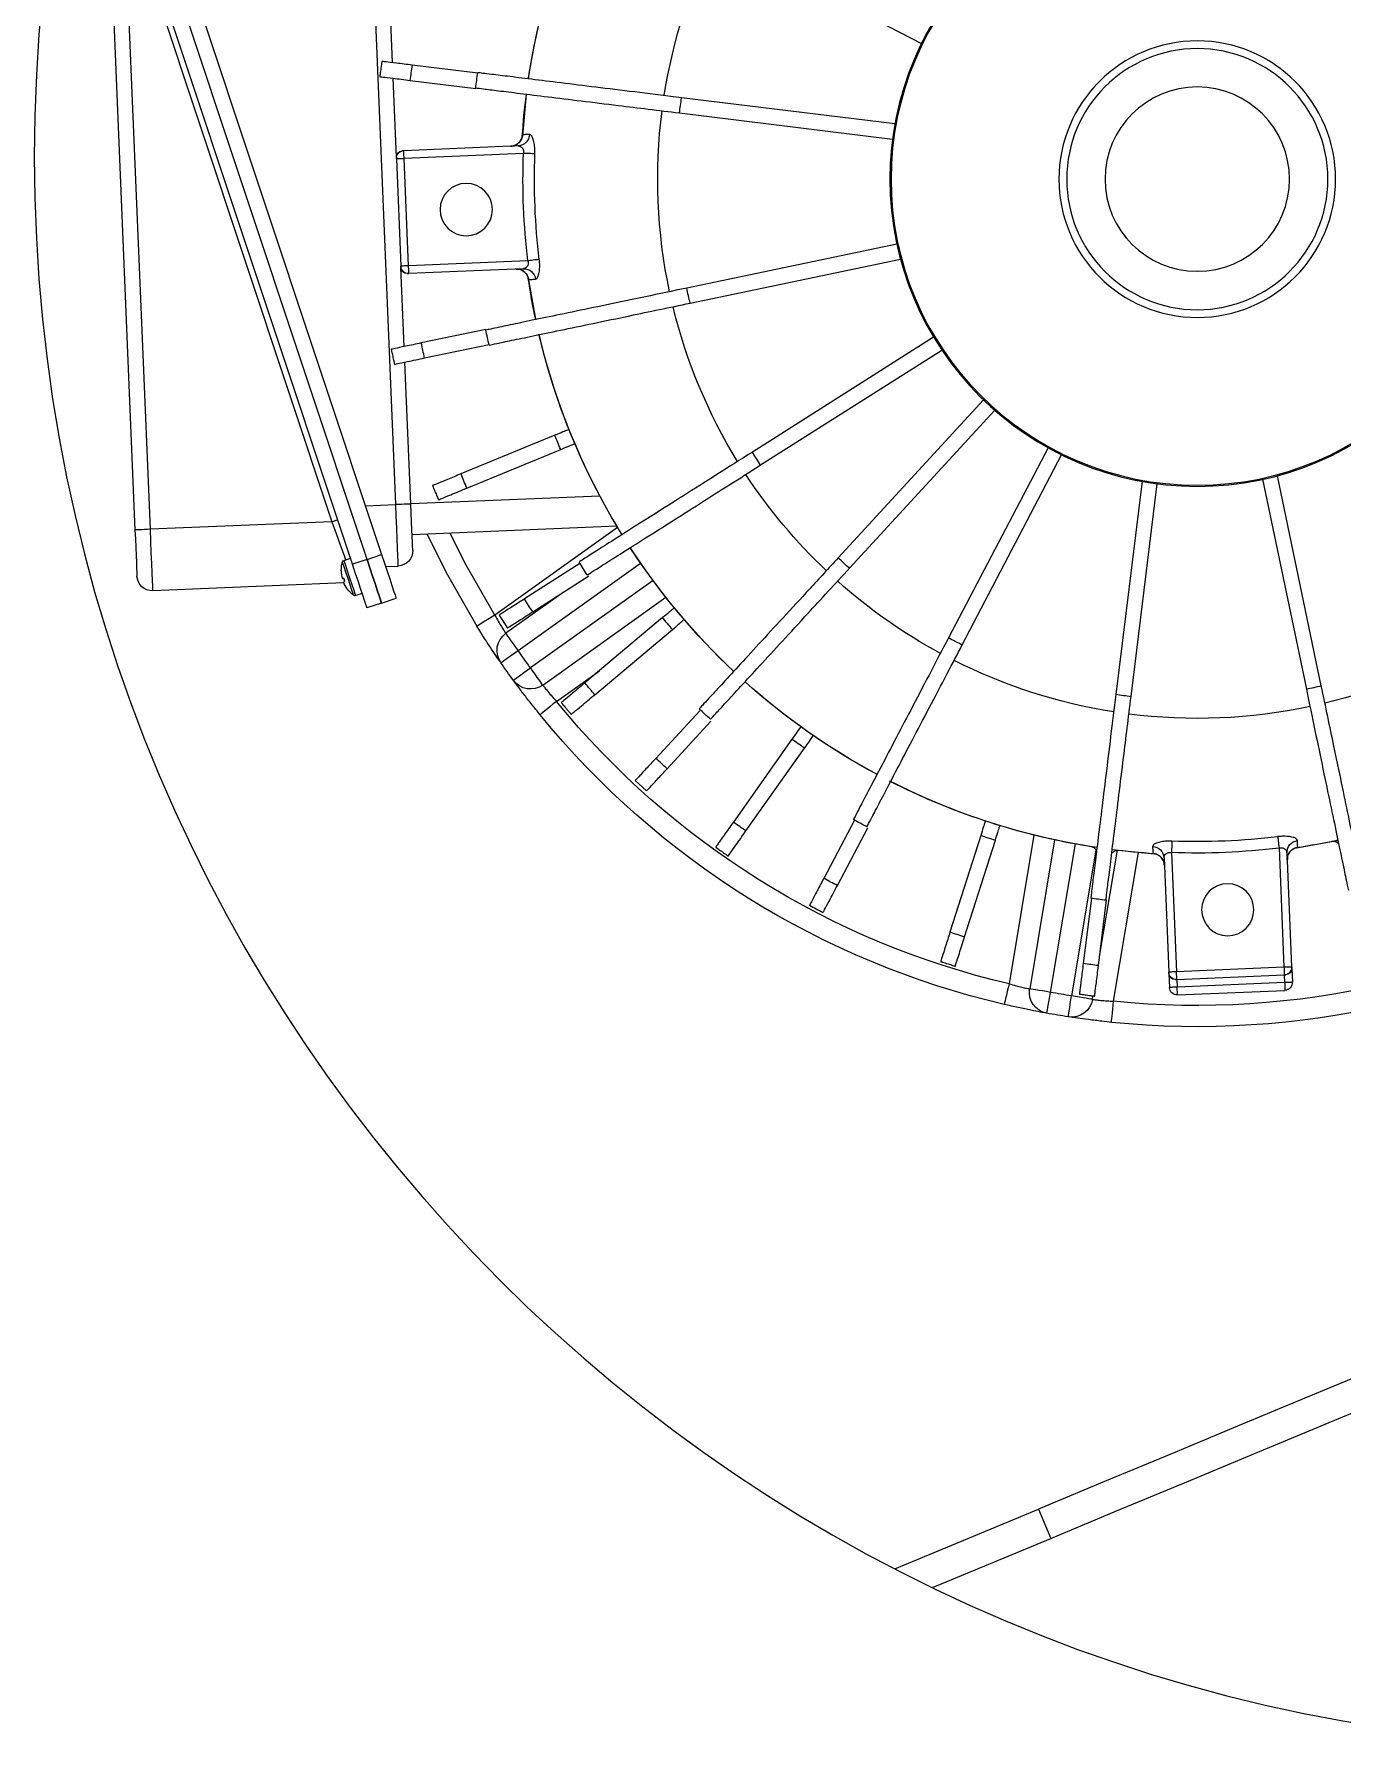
# Model space of a CAD drawing. Header units: millimetres. Extents: x 7703 to 14147, y -5820 to 95.
# Drawn here: x 12789.35 to 12801.7, y -3931.41 to -3915.25 of the extents above; entities that cross this region are included whole.
import ezdxf

# ---------------------------------------------------------------- set-up
doc = ezdxf.new("R2010")
doc.units = ezdxf.units.MM

# ---------------------------------------------------------------- blocks, each defined once
blk = doc.blocks.new('FD-100 SAG')
at = {"color": 1, "linetype": 'Continuous', "lineweight": 15}
for p, q in [((4503.65, 2939.08), (4504.34, 2942.93)), ((4518.93, 2941.43), (4538.77, 2937.29)), ((4538.43, 2935.89), (4518.61, 2940.02)), ((4489.77, 2927.86), (4490.19, 2938)), ((4490.92, 2937.97), (4490.49, 2927.83)), ((4491.64, 2937.94), (4490.92, 2937.97)), ((4492.25, 2938.64), (4490.95, 2938.7)), ((4491.22, 2927.8), (4491.64, 2937.94)), ((4491.64, 2937.94), (4491.65, 2938.09)), ((4492.37, 2937.91), (4491.94, 2927.77)), ((4492.25, 2938.64), (4492.4, 2938.63)), ((4503.63, 2937.44), (4492.37, 2937.91)), ((4503.19, 2938.18), (4492.4, 2938.63)), ((4491.22, 2927.8), (4490.49, 2927.83)), ((4491.21, 2927.65), (4491.22, 2927.8)), ((4503.21, 2927.3), (4491.94, 2927.77)), ((4491.77, 2927.05), (4490.46, 2927.11)), ((4491.91, 2927.04), (4491.77, 2927.05)), ((4502.7, 2926.59), (4491.91, 2927.04)), ((4517.92, 2923.48), (4538.01, 2925.95)), ((4489.16, 2921.84), (4503.21, 2924.18)), ((4503.47, 2921.7), (4503.09, 2925.66)), ((4538.24, 2924.52), (4518.12, 2922.05)), ((4492.53, 2920.41), (4498.72, 2921.18)), ((4493.39, 2920.52), (4503.41, 2922.19)), ((4489.34, 2919.84), (4489.67, 2919.89)), ((4503.42, 2920.16), (4489.67, 2917.87)), ((4498.89, 2919.74), (4492.72, 2918.97)), ((4490, 2915.89), (4504.01, 2918.23)), ((4504.4, 2916.27), (4490.33, 2913.92)), ((4522.79, 2907.55), (4540.74, 2916.93)), ((4433.82, 2904.76), (4438.46, 2915.91)), ((4435.59, 2901.21), (4441.23, 2914.76)), ((4441.23, 2914.76), (4438.46, 2915.91)), ((4541.41, 2915.65), (4523.47, 2906.26)), ((4504.85, 2914.32), (4490.81, 2911.97)), ((4495.24, 2907.78), (4504.36, 2910.68)), ((4530.03, 2896.92), (4544.94, 2910.63)), ((4504.8, 2909.3), (4495.67, 2906.4)), ((4545.92, 2909.57), (4531.02, 2895.86)), ((4539.78, 2888.53), (4550.62, 2905.64)), ((4551.85, 2904.86), (4541, 2887.76)), ((4588.94, 2885.76), (4579.56, 2903.7)), ((4555.06, 2881.89), (4559.2, 2901.73)), ((4560.61, 2901.39), (4556.47, 2881.57)), ((4573.01, 2880.88), (4570.54, 2900.97)), ((4571.97, 2901.2), (4574.45, 2881.08)), ((4500.09, 2895.78), (4505.52, 2898.65)), ((4506.25, 2897.4), (4500.76, 2894.49)), ((4505.24, 2887.15), (4513.05, 2892.68)), ((4513.89, 2891.49), (4506.07, 2885.97)), ((4511.11, 2879.72), (4515.61, 2883.85)), ((4516.59, 2882.79), (4512.09, 2878.65)), ((4518.1, 2872.89), (4524.26, 2880.22)), ((4519.01, 2867.99), (4527.3, 2879.6)), ((4525.37, 2879.29), (4519.22, 2871.96)), ((4509.99, 2876.71), (4509.01, 2877.78)), ((4528.89, 2878.39), (4520.64, 2866.83)), ((4522.27, 2865.67), (4530.52, 2877.22)), ((4533.88, 2875.05), (4525.61, 2863.47)), ((4534, 2874.98), (4533.2, 2855.66)), ((4517.47, 2869.28), (4520.36, 2873.33)), ((4536.84, 2873.38), (4536.1, 2855.54)), ((4525.92, 2867.04), (4529.31, 2872.33)), ((4530.49, 2871.49), (4527.14, 2866.26)), ((4527.82, 2870), (4523.89, 2864.5)), ((4537.6, 2860.83), (4541.24, 2869.68)), ((4542.58, 2869.12), (4538.94, 2860.27)), ((4557.41, 2866.62), (4553.57, 2867.31)), ((4558.31, 2866.15), (4557.86, 2855.36)), ((4559.05, 2866.59), (4558.58, 2855.33)), ((4569.19, 2866.17), (4568.72, 2854.91)), ((4574.79, 2866.43), (4570.83, 2866.06)), ((4525.62, 2863.87), (4524.39, 2864.66)), ((4569.9, 2865.67), (4569.45, 2854.88)), ((4549.88, 2856.84), (4551.16, 2862.92)), ((4552.58, 2862.63), (4551.3, 2856.52)), ((4576.08, 2855.49), (4575.31, 2861.68)), ((4576.75, 2861.85), (4577.52, 2855.68)), ((4536.1, 2855.54), (4549.49, 2854.98)), ((4550.96, 2854.92), (4558.41, 2854.61)), ((4557.85, 2855.21), (4557.86, 2855.36)), ((4558.58, 2855.33), (4568.72, 2854.91)), ((4569.45, 2854.88), (4569.44, 2854.73)), ((4526.74, 2852.78), (4527.2, 2854.16)), ((4530.19, 2853.16), (4530.24, 2854.33)), ((4535.92, 2851.26), (4536.04, 2854.09)), ((4591.09, 2851.8), (4536.04, 2854.09)), ((4558.55, 2854.6), (4558.41, 2854.61)), ((4568.69, 2854.18), (4558.55, 2854.6)), ((4568.84, 2854.18), (4568.69, 2854.18)), ((4568.84, 2854.18), (4576.29, 2853.86)), ((4577.76, 2853.8), (4591.15, 2853.25)), ((4526.74, 2852.78), (4526.29, 2851.4)), ((4530.87, 2851.41), (4531.33, 2852.78)), ((4594.11, 2831.91), (4531.33, 2852.78)), ((4527.66, 2850.95), (4527.45, 2850.34)), ((4530.87, 2851.41), (4530.42, 2850.03)), ((4530.42, 2850.03), (4593.19, 2829.16)), ((4530.87, 2851.41), (4593.65, 2830.54)), ((4528.66, 2849.22), (4527.91, 2831.21)), ((4529.1, 2849.22), (4529.05, 2849.09)), ((4529.1, 2849.22), (4529.05, 2849.09)), ((4530.77, 2849.24), (4530.97, 2849.85)), ((4534.42, 2848.09), (4533.71, 2830.97)), ((4588.81, 2830.01), (4534.42, 2848.09)), ((4533.71, 2830.97), (4588.76, 2828.67)), ((4588.7, 2827.22), (4533.64, 2829.52))]:
    blk.add_line(p, q, dxfattribs=at)
at = {"color": 1, "linetype": 'Continuous', "lineweight": 15, "flags": 128}
for points in [[(4438.46, 2915.91), (4441.05, 2922.12), (4443.65, 2928.38), (4446.28, 2934.68), (4448.92, 2941.03), (4451.57, 2947.4), (4454.23, 2953.8), (4456.9, 2960.22), (4459.58, 2966.64)], [(4462.35, 2965.49), (4459.67, 2959.06), (4457, 2952.65), (4454.34, 2946.25), (4451.69, 2939.88), (4449.05, 2933.53), (4446.42, 2927.22), (4443.82, 2920.97), (4441.23, 2914.76)], [(4490.92, 2937.97), (4490.78, 2937.98), (4490.64, 2937.98), (4490.51, 2937.99), (4490.4, 2937.99), (4490.31, 2938), (4490.25, 2938), (4490.21, 2938), (4490.19, 2938)], [(4490.95, 2938.7), (4490.95, 2938.68), (4490.95, 2938.64), (4490.94, 2938.57), (4490.94, 2938.48), (4490.93, 2938.37), (4490.93, 2938.25), (4490.92, 2938.11), (4490.92, 2937.97)], [(4492.37, 2937.91), (4492.22, 2937.92), (4492.09, 2937.92), (4491.96, 2937.93), (4491.85, 2937.93), (4491.76, 2937.94), (4491.7, 2937.94), (4491.66, 2937.94), (4491.64, 2937.94)], [(4492.4, 2938.63), (4492.4, 2938.62), (4492.39, 2938.58), (4492.39, 2938.51), (4492.39, 2938.42), (4492.38, 2938.31), (4492.38, 2938.19), (4492.37, 2938.05), (4492.37, 2937.91)], [(4504.7, 2937.31), (4504.62, 2937.32), (4504.52, 2937.33), (4504.41, 2937.35), (4504.27, 2937.36), (4504.12, 2937.38), (4503.96, 2937.4), (4503.8, 2937.42), (4503.63, 2937.44)], [(4489.77, 2927.86), (4489.78, 2927.86), (4489.82, 2927.86), (4489.89, 2927.85), (4489.98, 2927.85), (4490.09, 2927.85), (4490.22, 2927.84), (4490.35, 2927.84), (4490.49, 2927.83)], [(4490.49, 2927.83), (4490.49, 2927.69), (4490.48, 2927.55), (4490.48, 2927.43), (4490.47, 2927.32), (4490.47, 2927.23), (4490.47, 2927.16), (4490.46, 2927.12), (4490.46, 2927.11)], [(4491.22, 2927.8), (4491.23, 2927.8), (4491.27, 2927.8), (4491.34, 2927.79), (4491.43, 2927.79), (4491.54, 2927.79), (4491.67, 2927.78), (4491.8, 2927.77), (4491.94, 2927.77)], [(4491.94, 2927.77), (4491.94, 2927.63), (4491.93, 2927.49), (4491.93, 2927.37), (4491.92, 2927.26), (4491.92, 2927.17), (4491.91, 2927.1), (4491.91, 2927.06), (4491.91, 2927.04)], [(4504.28, 2927.34), (4504.2, 2927.34), (4504.11, 2927.33), (4503.99, 2927.33), (4503.85, 2927.32), (4503.7, 2927.32), (4503.54, 2927.31), (4503.38, 2927.31), (4503.21, 2927.3)], [(4487.17, 2921.64), (4487.21, 2921.64), (4487.33, 2921.65), (4487.51, 2921.67), (4487.76, 2921.69), (4488.06, 2921.73), (4488.4, 2921.76), (4488.78, 2921.8), (4489.16, 2921.84)], [(4489.34, 2919.84), (4489.35, 2919.8), (4489.37, 2919.69), (4489.4, 2919.51), (4489.44, 2919.26), (4489.49, 2918.96), (4489.55, 2918.62), (4489.61, 2918.25), (4489.67, 2917.87)], [(4487.69, 2917.56), (4487.73, 2917.57), (4487.85, 2917.59), (4488.03, 2917.61), (4488.27, 2917.65), (4488.57, 2917.7), (4488.92, 2917.75), (4489.29, 2917.81), (4489.67, 2917.87)], [(4488.03, 2915.54), (4488.07, 2915.55), (4488.18, 2915.57), (4488.36, 2915.6), (4488.61, 2915.64), (4488.91, 2915.7), (4489.25, 2915.76), (4489.62, 2915.83), (4490, 2915.89)], [(4490, 2915.89), (4490.07, 2915.51), (4490.13, 2915.14), (4490.18, 2914.8), (4490.23, 2914.5), (4490.27, 2914.25), (4490.31, 2914.07), (4490.32, 2913.96), (4490.33, 2913.92)], [(4490.81, 2911.97), (4490.43, 2911.89), (4490.07, 2911.8), (4489.73, 2911.72), (4489.43, 2911.65), (4489.19, 2911.6), (4489.01, 2911.55), (4488.9, 2911.53), (4488.86, 2911.52)], [(4517.47, 2869.28), (4517.23, 2868.97), (4516.99, 2868.68), (4516.77, 2868.42), (4516.58, 2868.18), (4516.42, 2867.99), (4516.3, 2867.85), (4516.23, 2867.76), (4516.21, 2867.73)], [(4519.01, 2867.99), (4519.04, 2867.97), (4519.13, 2867.9), (4519.28, 2867.79), (4519.49, 2867.65), (4519.73, 2867.47), (4520.02, 2867.27), (4520.32, 2867.05), (4520.64, 2866.83)], [(4559.18, 2867.66), (4559.17, 2867.58), (4559.16, 2867.49), (4559.15, 2867.37), (4559.13, 2867.24), (4559.11, 2867.09), (4559.09, 2866.93), (4559.07, 2866.76), (4559.05, 2866.59)], [(4519.46, 2865.22), (4519.48, 2865.25), (4519.55, 2865.34), (4519.65, 2865.49), (4519.8, 2865.69), (4519.98, 2865.93), (4520.19, 2866.21), (4520.41, 2866.51), (4520.64, 2866.83)], [(4569.15, 2867.24), (4569.15, 2867.17), (4569.16, 2867.07), (4569.16, 2866.95), (4569.17, 2866.82), (4569.17, 2866.67), (4569.18, 2866.51), (4569.19, 2866.34), (4569.19, 2866.17)], [(4521.13, 2864.02), (4521.15, 2864.05), (4521.21, 2864.15), (4521.32, 2864.3), (4521.46, 2864.5), (4521.63, 2864.75), (4521.83, 2865.04), (4522.04, 2865.35), (4522.27, 2865.67)], [(4522.27, 2865.67), (4522.58, 2865.44), (4522.89, 2865.22), (4523.17, 2865.02), (4523.42, 2864.84), (4523.62, 2864.7), (4523.77, 2864.59), (4523.86, 2864.53), (4523.89, 2864.5)], [(4525.61, 2863.47), (4525.41, 2863.14), (4525.21, 2862.82), (4525.03, 2862.52), (4524.87, 2862.27), (4524.73, 2862.05), (4524.64, 2861.9), (4524.58, 2861.8), (4524.56, 2861.77)], [(4525.61, 2863.47), (4530.55, 2860.64), (4533.35, 2859.25)], [(4533.26, 2857.08), (4529.63, 2858.87), (4524.56, 2861.77)], [(4531.75, 2855.72), (4531.83, 2855.72), (4532.08, 2855.71), (4532.48, 2855.69), (4533.02, 2855.67), (4533.68, 2855.64), (4534.43, 2855.61), (4535.25, 2855.58), (4536.1, 2855.54)], [(4536.1, 2855.54), (4536.1, 2855.51), (4536.09, 2855.43), (4536.09, 2855.3), (4536.08, 2855.12), (4536.07, 2854.9), (4536.06, 2854.65), (4536.05, 2854.38), (4536.04, 2854.09)], [(4557.86, 2855.36), (4557.87, 2855.36), (4557.91, 2855.36), (4557.98, 2855.35), (4558.07, 2855.35), (4558.18, 2855.35), (4558.3, 2855.34), (4558.44, 2855.33), (4558.58, 2855.33)], [(4558.58, 2855.33), (4558.58, 2855.19), (4558.57, 2855.05), (4558.57, 2854.93), (4558.56, 2854.82), (4558.56, 2854.73), (4558.55, 2854.66), (4558.55, 2854.62), (4558.55, 2854.6)], [(4568.69, 2854.18), (4568.69, 2854.2), (4568.7, 2854.24), (4568.7, 2854.3), (4568.7, 2854.39), (4568.71, 2854.5), (4568.71, 2854.63), (4568.72, 2854.76), (4568.72, 2854.91)], [(4568.72, 2854.91), (4568.86, 2854.9), (4569, 2854.89), (4569.13, 2854.89), (4569.24, 2854.88), (4569.33, 2854.88), (4569.39, 2854.88), (4569.43, 2854.88), (4569.45, 2854.88)], [(4531.33, 2852.78), (4530.52, 2853.05), (4529.75, 2853.31), (4529.04, 2853.55), (4528.41, 2853.75), (4527.9, 2853.92), (4527.52, 2854.05), (4527.28, 2854.13), (4527.2, 2854.16)], [(4536.04, 2854.09), (4534.91, 2854.14), (4533.82, 2854.18), (4532.82, 2854.23), (4531.94, 2854.26), (4531.22, 2854.29), (4530.68, 2854.32), (4530.35, 2854.33), (4530.24, 2854.33)], [(4526.74, 2852.78), (4526.82, 2852.75), (4527.06, 2852.67), (4527.44, 2852.55), (4527.95, 2852.38), (4528.58, 2852.17), (4529.29, 2851.93), (4530.07, 2851.67), (4530.87, 2851.41)], [(4530.87, 2851.41), (4530.07, 2851.67), (4529.29, 2851.93), (4528.58, 2852.17), (4527.95, 2852.38), (4527.44, 2852.55), (4527.06, 2852.67), (4526.82, 2852.75), (4526.74, 2852.78)], [(4526.29, 2851.4), (4526.37, 2851.38), (4526.6, 2851.3), (4526.98, 2851.17), (4527.5, 2851), (4528.12, 2850.79), (4528.84, 2850.56), (4529.61, 2850.3), (4530.42, 2850.03)], [(4527.45, 2850.34), (4527.45, 2850.34), (4527.58, 2850.3), (4527.94, 2850.18), (4528.48, 2850), (4529.11, 2849.79)], [(4527.49, 2850.14), (4527.49, 2850.14), (4527.61, 2850.1), (4527.95, 2849.99), (4528.46, 2849.82), (4529.06, 2849.62)], [(4529.06, 2849.62), (4529.66, 2849.42), (4530.17, 2849.25), (4530.51, 2849.14), (4530.63, 2849.1)], [(4529.11, 2849.79), (4529.75, 2849.58), (4530.29, 2849.4), (4530.65, 2849.28), (4530.77, 2849.24)], [(4529.79, 2848.99), (4529.79, 2848.99), (4529.8, 2848.98), (4529.8, 2848.98), (4529.8, 2848.98), (4529.8, 2848.98), (4529.8, 2848.98), (4529.79, 2848.99), (4529.79, 2848.99)], [(4534.42, 2848.09), (4533.3, 2848.49), (4532.23, 2848.88), (4531.24, 2849.24), (4530.82, 2849.39)], [(4534.6, 2848.64), (4534.6, 2848.63), (4534.59, 2848.6), (4534.57, 2848.55), (4534.55, 2848.48), (4534.52, 2848.39), (4534.49, 2848.3), (4534.46, 2848.2), (4534.42, 2848.09)], [(4527.91, 2831.21), (4528.02, 2831.21), (4528.35, 2831.19), (4528.89, 2831.17), (4529.61, 2831.14), (4530.49, 2831.1), (4531.49, 2831.06), (4532.57, 2831.02), (4533.71, 2830.97)], [(4533.71, 2830.97), (4533.69, 2830.69), (4533.68, 2830.41), (4533.67, 2830.16), (4533.66, 2829.94), (4533.66, 2829.76), (4533.65, 2829.63), (4533.65, 2829.55), (4533.64, 2829.52)], [(4533.64, 2829.52), (4532.8, 2829.56), (4531.98, 2829.59), (4531.23, 2829.62), (4530.57, 2829.65), (4530.03, 2829.67), (4529.63, 2829.69), (4529.38, 2829.7), (4529.3, 2829.7)]]:
    blk.add_lwpolyline(points, dxfattribs=at)
at = {"color": 1, "linetype": 'Continuous', "lineweight": 15}
for centre, radius in [((4568.88, 2970.02), 150), ((4566.76, 2929.73), 29), ((4566.76, 2929.73), 28.89), ((4566.76, 2929.73), 13.05), ((4566.76, 2929.73), 12.32), ((4566.76, 2929.73), 8.7), ((4497.8, 2932.6), 2.46), ((4563.89, 2860.77), 2.47)]:
    blk.add_circle(centre, radius, dxfattribs=at)
for centre, radius, start, end in [((4566.76, 2929.73), 80, 148.1562, 185.8056), ((4566.76, 2929.73), 78, 148.1562, 185.8056), ((4566.76, 2929.73), 50.9, 148.4276, 166.3124), ((4566.76, 2929.73), 63.8, 167.9995, 171.5895), ((4566.76, 2929.73), 50.9, 167.9449, 187.2782), ((4566.76, 2929.73), 49.25, 166.2484, 167.9358), ((4502.54, 2939.37), 1.16, 267.6297, 351.4878), ((4503.21, 2939.32), 1.13, 268.6061, 352.8797), ((4490.92, 2937.97), 0.725, 87.6115, 177.6115), ((4492.37, 2937.91), 0.725, 87.6115, 177.6115), ((4492.23, 2938.06), 0.58, 87.6115, 177.6115), ((4566.76, 2929.73), 63.61, 173.0351, 182.188), ((4566.76, 2929.73), 62.53, 173.0351, 182.188), ((4490.49, 2927.83), 0.725, 177.6115, 267.6115), ((4491.79, 2927.63), 0.58, 177.6115, 267.6115), ((4491.94, 2927.77), 0.725, 177.6115, 267.6115), ((4501.96, 2925.47), 1.16, 3.7342, 87.5929), ((4502.64, 2925.46), 1.13, 2.3395, 86.6214), ((4566.76, 2929.73), 63.8, 183.6336, 187.2236), ((4566.76, 2929.73), 49.25, 187.2873, 188.9747), ((4566.76, 2929.73), 68.61, 187.2085, 188.4195), ((4566.76, 2929.73), 50.9, 188.9107, 206.7955), ((4489.67, 2917.87), 2, 99.4809, 188.7463), ((4566.76, 2929.73), 74.82, 187.1553, 188.2658), ((4566.76, 2929.73), 63.8, 188.5259, 206.9604), ((4566.76, 2929.73), 63.8, 188.5828, 207.065), ((4566.76, 2929.73), 78, 188.7463, 190.2155), ((4566.76, 2929.73), 80, 188.7463, 190.2155), ((4490, 2915.89), 2, 190.2155, 279.4809), ((4566.76, 2929.73), 80, 193.1562, 230.8056), ((4566.76, 2929.73), 78, 193.1562, 230.8056), ((4566.76, 2929.73), 65.25, 196.9749, 198.2482), ((4566.76, 2929.73), 74.82, 197.0563, 198.1667), ((4566.76, 2929.73), 49.25, 206.768, 208.4551), ((4566.76, 2929.73), 50.9, 208.4276, 221.7955), ((4566.76, 2929.73), 68.61, 207.0061, 208.217), ((4566.76, 2929.73), 63.8, 208.2627, 221.9604), ((4566.76, 2929.73), 63.8, 208.3565, 221.9621), ((4566.76, 2929.73), 49.25, 221.768, 223.4551), ((4566.76, 2929.73), 74.82, 206.9835, 208.0939), ((4566.76, 2929.73), 77.72, 207.0163, 208.0852), ((4566.76, 2929.73), 50.9, 223.4276, 236.7955), ((4566.76, 2929.73), 65.25, 214.5999, 215.8732), ((4566.76, 2929.73), 74.82, 214.6813, 215.7917), ((4566.76, 2929.73), 49.25, 236.768, 238.4551), ((4566.76, 2929.73), 63.8, 223.2627, 236.9604), ((4566.76, 2929.73), 63.8, 223.266, 236.8855), ((4566.76, 2929.73), 50.9, 238.4276, 256.3124), ((4566.76, 2929.73), 68.61, 222.0061, 223.217), ((4566.76, 2929.73), 50.9, 278.9107, 296.7955), ((4566.76, 2929.73), 49.25, 256.2484, 257.9358), ((4566.76, 2929.73), 49.25, 277.2873, 278.9747), ((4566.76, 2929.73), 74.82, 221.9453, 223.0557), ((4566.76, 2929.73), 65.25, 229.3499, 230.6232), ((4566.76, 2929.73), 50.9, 257.9449, 277.2782), ((4566.76, 2929.73), 63.8, 238.2627, 256.6972), ((4566.76, 2929.73), 63.8, 238.2664, 256.7569), ((4566.76, 2929.73), 74.82, 229.4313, 230.5417), ((4566.76, 2929.73), 63.8, 278.5259, 296.9604), ((4566.76, 2929.73), 63.8, 278.5828, 296.9591), ((4566.76, 2929.73), 68.61, 237.0061, 238.217), ((4566.76, 2929.73), 65.25, 246.9749, 248.2482), ((4520.64, 2866.83), 2, 144.4809, 233.7463), ((4566.76, 2929.73), 62.53, 263.0351, 272.188), ((4566.76, 2929.73), 78, 233.7463, 235.2155), ((4566.76, 2929.73), 74.82, 236.9144, 238.0248), ((4566.76, 2929.73), 63.8, 257.9995, 261.5895), ((4557.12, 2865.5), 1.16, 357.6313, 81.4889), ((4557.18, 2866.18), 1.13, 358.603, 82.8831), ((4566.76, 2929.73), 63.61, 263.0351, 272.188), ((4571.03, 2864.92), 1.16, 93.733, 177.5911), ((4571.03, 2865.6), 1.13, 92.3428, 176.6175), ((4566.76, 2929.73), 63.8, 273.6336, 277.2236), ((4566.76, 2929.73), 80, 233.7463, 235.2155), ((4522.27, 2865.67), 2, 235.2155, 324.4809), ((4566.76, 2929.73), 68.61, 256.8036, 258.0146), ((4566.76, 2929.73), 68.61, 277.2085, 278.4195), ((4566.76, 2929.73), 74.82, 247.0563, 248.1667), ((4566.76, 2929.73), 74.82, 256.9573, 258.0678), ((4531.69, 2854.27), 1.45, 87.6115, 177.6115), ((4558.43, 2855.19), 0.58, 177.6115, 267.6115), ((4558.58, 2855.33), 0.725, 177.6115, 267.6115), ((4568.72, 2854.91), 0.725, 267.6115, 357.6115), ((4568.86, 2854.76), 0.58, 267.6115, 357.6115), ((4566.76, 2929.73), 74.82, 277.1553, 278.2658), ((4527.66, 2850.27), 0.218, 161.6115, 216.9334), ((4529.81, 2851.89), 2.91, 216.9334, 233.5328), ((4528.04, 2849.62), 0.0815, 298.08, 301.698), ((4529.81, 2851.89), 2.91, 233.5735, 248.3427), ((4529.81, 2851.89), 2.91, 233.5791, 248.3452), ((4477.2, 2866.5), 54.36, 341.4371, 341.5826), ((4529.46, 2850.97), 1.79, 247.6172, 252.9344), ((4530.06, 2852.64), 3.55, 248.9431, 254.274), ((4566.42, 2836.81), 39.33, 161.6156, 161.8167), ((4486.97, 2863.24), 44.4, 341.4144, 341.5925), ((4529.81, 2851.89), 2.9, 254.8625, 269.6628), ((4529.81, 2851.89), 2.91, 269.6903, 286.2897), ((4530.57, 2849.31), 0.218, 286.2897, 341.6115), ((4529.36, 2831.15), 1.45, 177.6115, 267.6115)]:
    blk.add_arc(centre, radius, start, end, dxfattribs=at)
for points, knots in [([(4499.97, 2945.39), (4500.16, 2945.35), (4500.56, 2945.27), (4502, 2944.97), (4504.02, 2944.54), (4506.62, 2944), (4509.71, 2943.36), (4512.9, 2942.69), (4516.01, 2942.04), (4517.95, 2941.64), (4518.93, 2941.43)], [0, 0, 0, 0, 0.133678, 0.267358, 0.401037, 0.534715, 0.66841, 0.802108, 0.901054, 1, 1, 1, 1]), ([(4518.61, 2940.02), (4517.29, 2940.29), (4514.66, 2940.84), (4511.01, 2941.6), (4507.72, 2942.29), (4504.88, 2942.89), (4502.57, 2943.37), (4501.02, 2943.69), (4500.05, 2943.89), (4499.78, 2943.95), (4499.65, 2943.98)], [0, 0, 0, 0, 0.133732, 0.267463, 0.401199, 0.534937, 0.668672, 0.802406, 0.901204, 1, 1, 1, 1]), ([(4504.26, 2942.42), (4504.27, 2942.49), (4504.29, 2942.62), (4504.22, 2942.81), (4504.14, 2942.93), (4504.07, 2942.98), (4504.05, 2942.99)], [0, 0, 0, 0, 0.304962, 0.609975, 0.915325, 1, 1, 1, 1]), ([(4503.65, 2939.08), (4503.65, 2939.08), (4503.66, 2939.09), (4503.65, 2939.06), (4503.63, 2938.99), (4503.58, 2938.84), (4503.44, 2938.62), (4503.19, 2938.39), (4502.86, 2938.23), (4502.61, 2938.23), (4502.49, 2938.22)], [0, 0, 0, 0, 0.022745, 0.098809, 0.159863, 0.238716, 0.407618, 0.590409, 0.807267, 1, 1, 1, 1]), ([(4503.65, 2939.06), (4503.66, 2939.12), (4503.67, 2939.2), (4503.68, 2939.2), (4503.69, 2939.2)], [0, 0, 0, 0, 0.820187, 1, 1, 1, 1]), ([(4503.69, 2939.2), (4503.74, 2939.2), (4503.84, 2939.19), (4504.19, 2939.18), (4504.34, 2939.18)], [0, 0, 0, 0, 0.561991, 1, 1, 1, 1]), ([(4504.34, 2939.18), (4504.39, 2939.15), (4504.51, 2939.11), (4504.64, 2938.79), (4504.73, 2938.33), (4504.74, 2937.8), (4504.71, 2937.46), (4504.7, 2937.31)], [0, 0, 0, 0, 0.212649, 0.425286, 0.637486, 0.84807, 1, 1, 1, 1]), ([(4503.63, 2937.44), (4503.64, 2937.5), (4503.66, 2937.62), (4503.64, 2937.79), (4503.57, 2937.96), (4503.43, 2938.11), (4503.29, 2938.18), (4503.2, 2938.18), (4503.19, 2938.18)], [0, 0, 0, 0, 0.142872, 0.285682, 0.43016, 0.650269, 0.929125, 1, 1, 1, 1]), ([(4502.01, 2926.61), (4502.05, 2926.61), (4502.22, 2926.62), (4502.47, 2926.53), (4502.64, 2926.39), (4502.7, 2926.34)], [0, 0, 0, 0, 0.1511392, 0.6785196, 1, 1, 1, 1]), ([(4502.7, 2926.59), (4502.78, 2926.6), (4502.91, 2926.62), (4503.08, 2926.75), (4503.17, 2926.92), (4503.22, 2927.1), (4503.21, 2927.23), (4503.21, 2927.3)], [0, 0, 0, 0, 0.290083, 0.521824, 0.696928, 0.842635, 1, 1, 1, 1]), ([(4502.7, 2926.34), (4502.73, 2926.33), (4502.82, 2926.26), (4502.93, 2926.1), (4503.03, 2925.91), (4503.07, 2925.77), (4503.09, 2925.7), (4503.09, 2925.66), (4503.09, 2925.66), (4503.09, 2925.66)], [0, 0, 0, 0, 0.074442, 0.33511, 0.550607, 0.70889, 0.814047, 0.910014, 1, 1, 1, 1]), ([(4504.28, 2927.34), (4504.28, 2927.14), (4504.28, 2926.73), (4504.2, 2926.19), (4504.06, 2925.77), (4503.91, 2925.54), (4503.81, 2925.52), (4503.77, 2925.51)], [0, 0, 0, 0, 0.21057, 0.421214, 0.630781, 0.841748, 1, 1, 1, 1]), ([(4503.12, 2925.54), (4503.11, 2925.56), (4503.1, 2925.58), (4503.09, 2925.67), (4503.09, 2925.68)], [0, 0, 0, 0, 0.820111, 1, 1, 1, 1]), ([(4503.77, 2925.51), (4503.58, 2925.52), (4503.25, 2925.53), (4503.16, 2925.54), (4503.12, 2925.54)], [0, 0, 0, 0, 0.56198, 1, 1, 1, 1]), ([(4498.7, 2921.12), (4498.9, 2921.14), (4499.3, 2921.19), (4500.76, 2921.37), (4502.81, 2921.62), (4505.44, 2921.95), (4508.58, 2922.33), (4511.81, 2922.73), (4514.96, 2923.12), (4516.93, 2923.36), (4517.92, 2923.48)], [0, 0, 0, 0, 0.133731, 0.267464, 0.401201, 0.534934, 0.66867, 0.802403, 0.901202, 1, 1, 1, 1]), ([(4487.17, 2921.64), (4487.21, 2921.33), (4487.29, 2920.58), (4487.43, 2919.43), (4487.57, 2918.4), (4487.67, 2917.7), (4487.69, 2917.61), (4487.69, 2917.56)], [0, 0, 0, 0, 0.143668, 0.360049, 0.574896, 0.788014, 1, 1, 1, 1]), ([(4489.34, 2919.84), (4489.34, 2919.86), (4489.33, 2919.91), (4489.29, 2920.25), (4489.23, 2920.75), (4489.19, 2921.32), (4489.17, 2921.69), (4489.16, 2921.84)], [0, 0, 0, 0, 0.214241, 0.428516, 0.642883, 0.857583, 1, 1, 1, 1]), ([(4518.12, 2922.05), (4516.79, 2921.88), (4514.12, 2921.55), (4510.42, 2921.1), (4507.08, 2920.69), (4504.19, 2920.33), (4501.86, 2920.05), (4500.28, 2919.85), (4499.3, 2919.73), (4499.03, 2919.7), (4498.89, 2919.68)], [0, 0, 0, 0, 0.133772, 0.267545, 0.401326, 0.535104, 0.668837, 0.802568, 0.901286, 1, 1, 1, 1]), ([(4503.16, 2921.73), (4503.2, 2921.76), (4503.29, 2921.82), (4503.38, 2921.97), (4503.43, 2922.13), (4503.43, 2922.24), (4503.42, 2922.28)], [0, 0, 0, 0, 0.195901, 0.501924, 0.807013, 1, 1, 1, 1]), ([(4489.65, 2920.05), (4489.71, 2920.06), (4489.84, 2920.07), (4490.85, 2920.2), (4491.95, 2920.34), (4492.53, 2920.41)], [0, 0, 0, 0, 0.322284, 0.644563, 1, 1, 1, 1]), ([(4489.84, 2918.61), (4489.84, 2918.61), (4489.84, 2918.61), (4489.84, 2918.63), (4489.83, 2918.68), (4489.81, 2918.89), (4489.77, 2919.19), (4489.72, 2919.5), (4489.7, 2919.68), (4489.68, 2919.81), (4489.67, 2919.91), (4489.66, 2919.97), (4489.65, 2920.02), (4489.65, 2920.04), (4489.65, 2920.05), (4489.65, 2920.05), (4489.65, 2920.05)], [0, 0, 0, 0, 0.01283, 0.029182, 0.057956, 0.14471, 0.45664, 0.623026, 0.738353, 0.818549, 0.874688, 0.930786, 0.958106, 0.979085, 0.99243, 1, 1, 1, 1]), ([(4503.78, 2919.72), (4503.76, 2919.78), (4503.73, 2919.91), (4503.6, 2920.06), (4503.44, 2920.17), (4503.27, 2920.21), (4503.17, 2920.21), (4503.13, 2920.2)], [0, 0, 0, 0, 0.2187856, 0.4375553, 0.6566905, 0.8764601, 1, 1, 1, 1]), ([(4492.72, 2918.97), (4492.2, 2918.91), (4491.14, 2918.77), (4490.07, 2918.64), (4489.92, 2918.62), (4489.84, 2918.61)], [0, 0, 0, 0, 0.322279, 0.644575, 1, 1, 1, 1]), ([(4488.03, 2915.54), (4488.04, 2915.52), (4488.05, 2915.47), (4488.13, 2914.98), (4488.31, 2914.07), (4488.56, 2912.87), (4488.76, 2911.97), (4488.86, 2911.52)], [0, 0, 0, 0, 0.139753, 0.352291, 0.566481, 0.78269, 1, 1, 1, 1]), ([(4490.81, 2911.97), (4490.75, 2912.19), (4490.62, 2912.62), (4490.48, 2913.21), (4490.38, 2913.65), (4490.34, 2913.89), (4490.33, 2913.91), (4490.33, 2913.92)], [0, 0, 0, 0, 0.2153988, 0.4302427, 0.6445226, 0.858696, 1, 1, 1, 1]), ([(4504.36, 2910.68), (4504.61, 2910.76), (4505.12, 2910.92), (4505.63, 2911.08), (4505.7, 2911.1), (4505.74, 2911.12)], [0, 0, 0, 0, 0.322246, 0.644524, 1, 1, 1, 1]), ([(4506.18, 2909.73), (4506.15, 2909.72), (4506.08, 2909.7), (4505.6, 2909.55), (4505.07, 2909.38), (4504.8, 2909.3)], [0, 0, 0, 0, 0.3222567, 0.6445058, 1, 1, 1, 1]), ([(4492.47, 2906.9), (4492.53, 2906.92), (4492.66, 2906.96), (4493.62, 2907.27), (4494.68, 2907.61), (4495.24, 2907.78)], [0, 0, 0, 0, 0.322261, 0.644531, 1, 1, 1, 1]), ([(4492.91, 2905.52), (4492.91, 2905.52), (4492.91, 2905.52), (4492.91, 2905.53), (4492.9, 2905.54), (4492.89, 2905.6), (4492.82, 2905.82), (4492.72, 2906.12), (4492.62, 2906.44), (4492.55, 2906.65), (4492.5, 2906.81), (4492.48, 2906.88), (4492.47, 2906.9), (4492.47, 2906.9), (4492.47, 2906.9), (4492.47, 2906.9)], [0, 0, 0, 0, 0.000913, 0.013736, 0.030482, 0.060659, 0.153317, 0.49971, 0.653062, 0.794625, 0.93714, 0.970812, 0.984968, 0.999239, 1, 1, 1, 1]), ([(4505.64, 2898.57), (4505.82, 2898.67), (4506.18, 2898.86), (4507.48, 2899.54), (4509.31, 2900.49), (4511.66, 2901.72), (4514.46, 2903.19), (4517.34, 2904.7), (4520.15, 2906.17), (4521.91, 2907.09), (4522.79, 2907.55)], [0, 0, 0, 0, 0.133723, 0.267448, 0.401172, 0.534896, 0.668626, 0.802354, 0.901177, 1, 1, 1, 1]), ([(4495.67, 2906.4), (4495.22, 2906.25), (4494.25, 2905.95), (4493.27, 2905.64), (4492.93, 2905.53), (4492.91, 2905.52), (4492.91, 2905.52)], [0, 0, 0, 0, 0.28885, 0.610822, 0.932792, 1, 1, 1, 1]), ([(4523.47, 2906.26), (4522.28, 2905.64), (4519.9, 2904.4), (4516.6, 2902.67), (4513.61, 2901.11), (4511.04, 2899.76), (4508.95, 2898.67), (4507.54, 2897.93), (4506.67, 2897.48), (4506.43, 2897.35), (4506.31, 2897.29)], [0, 0, 0, 0, 0.133738, 0.267477, 0.401221, 0.534963, 0.668699, 0.802432, 0.901216, 1, 1, 1, 1]), ([(4515.78, 2883.81), (4515.93, 2883.95), (4516.23, 2884.23), (4517.31, 2885.22), (4518.83, 2886.62), (4520.78, 2888.41), (4523.11, 2890.55), (4525.51, 2892.76), (4527.84, 2894.9), (4529.3, 2896.25), (4530.03, 2896.92)], [0, 0, 0, 0, 0.133723, 0.267448, 0.401172, 0.534896, 0.668625, 0.802354, 0.901177, 1, 1, 1, 1]), ([(4497.53, 2894.42), (4497.58, 2894.45), (4497.7, 2894.52), (4498.59, 2894.99), (4499.58, 2895.51), (4500.09, 2895.78)], [0, 0, 0, 0, 0.3222358, 0.6444815, 1, 1, 1, 1]), ([(4531.02, 2895.86), (4530.03, 2894.95), (4528.05, 2893.13), (4525.31, 2890.61), (4522.83, 2888.33), (4520.69, 2886.36), (4518.96, 2884.77), (4517.79, 2883.69), (4517.07, 2883.02), (4516.86, 2882.84), (4516.76, 2882.75)], [0, 0, 0, 0, 0.133738, 0.267477, 0.401221, 0.534964, 0.668699, 0.802432, 0.901216, 1, 1, 1, 1]), ([(4500.76, 2894.49), (4500.64, 2894.43), (4500.04, 2894.11), (4499.11, 2893.62), (4498.33, 2893.21), (4498.24, 2893.16), (4498.2, 2893.14)], [0, 0, 0, 0, 0.0762733, 0.398219, 0.7201807, 1, 1, 1, 1]), ([(4513.05, 2892.68), (4513.27, 2892.83), (4513.7, 2893.13), (4514.14, 2893.45), (4514.21, 2893.49), (4514.24, 2893.51)], [0, 0, 0, 0, 0.322252, 0.644524, 1, 1, 1, 1]), ([(4515.08, 2892.33), (4515.05, 2892.31), (4515, 2892.27), (4514.58, 2891.98), (4514.13, 2891.66), (4513.89, 2891.49)], [0, 0, 0, 0, 0.322257, 0.644508, 1, 1, 1, 1]), ([(4502.87, 2885.48), (4502.92, 2885.52), (4503.03, 2885.59), (4503.86, 2886.18), (4504.76, 2886.82), (4505.24, 2887.15)], [0, 0, 0, 0, 0.322261, 0.644532, 1, 1, 1, 1]), ([(4529.4, 2872.18), (4529.51, 2872.35), (4529.73, 2872.7), (4530.52, 2873.94), (4531.62, 2875.68), (4533.04, 2877.92), (4534.73, 2880.59), (4536.48, 2883.34), (4538.18, 2886.02), (4539.24, 2887.7), (4539.78, 2888.53)], [0, 0, 0, 0, 0.133723, 0.267448, 0.401172, 0.534897, 0.668626, 0.802354, 0.901177, 1, 1, 1, 1]), ([(4541, 2887.76), (4540.28, 2886.62), (4538.84, 2884.36), (4536.85, 2881.21), (4535.04, 2878.37), (4533.49, 2875.91), (4532.23, 2873.93), (4531.37, 2872.58), (4530.85, 2871.75), (4530.7, 2871.52), (4530.63, 2871.41)], [0, 0, 0, 0, 0.1337386, 0.2674771, 0.4012212, 0.5349636, 0.6686992, 0.8024326, 0.9012153, 1, 1, 1, 1]), ([(4503.71, 2884.3), (4503.71, 2884.3), (4503.7, 2884.3), (4503.69, 2884.31), (4503.66, 2884.36), (4503.54, 2884.53), (4503.37, 2884.77), (4503.19, 2885.03), (4503.08, 2885.18), (4503.01, 2885.28), (4502.95, 2885.36), (4502.91, 2885.42), (4502.89, 2885.46), (4502.87, 2885.47), (4502.87, 2885.48), (4502.87, 2885.48), (4502.87, 2885.48)], [0, 0, 0, 0, 0.0128274, 0.029174, 0.0579695, 0.1447241, 0.4566126, 0.6230195, 0.7383503, 0.8185525, 0.8746931, 0.930774, 0.9580981, 0.9790885, 0.9924298, 1, 1, 1, 1]), ([(4506.07, 2885.97), (4505.64, 2885.66), (4504.78, 2885.05), (4503.89, 2884.43), (4503.77, 2884.34), (4503.71, 2884.3)], [0, 0, 0, 0, 0.322267, 0.644542, 1, 1, 1, 1]), ([(4524.26, 2880.22), (4524.43, 2880.43), (4524.77, 2880.83), (4525.12, 2881.24), (4525.17, 2881.3), (4525.19, 2881.33)], [0, 0, 0, 0, 0.322244, 0.644523, 1, 1, 1, 1]), ([(4551.1, 2862.93), (4551.14, 2863.13), (4551.23, 2863.53), (4551.53, 2864.96), (4551.95, 2866.99), (4552.49, 2869.58), (4553.13, 2872.67), (4553.8, 2875.86), (4554.45, 2878.97), (4554.85, 2880.92), (4555.06, 2881.89)], [0, 0, 0, 0, 0.133678, 0.267358, 0.401037, 0.534715, 0.668411, 0.802108, 0.901053, 1, 1, 1, 1]), ([(4556.47, 2881.57), (4556.2, 2880.25), (4555.65, 2877.63), (4554.89, 2873.98), (4554.2, 2870.68), (4553.61, 2867.84), (4553.13, 2865.53), (4552.8, 2863.98), (4552.6, 2863.01), (4552.54, 2862.75), (4552.52, 2862.61)], [0, 0, 0, 0, 0.133732, 0.267464, 0.4012, 0.534938, 0.668672, 0.802406, 0.901205, 1, 1, 1, 1]), ([(4575.37, 2861.66), (4575.35, 2861.86), (4575.3, 2862.27), (4575.12, 2863.72), (4574.87, 2865.77), (4574.54, 2868.4), (4574.16, 2871.54), (4573.76, 2874.77), (4573.38, 2877.92), (4573.13, 2879.89), (4573.01, 2880.88)], [0, 0, 0, 0, 0.133731, 0.267465, 0.401201, 0.534935, 0.66867, 0.802404, 0.901202, 1, 1, 1, 1]), ([(4574.45, 2881.08), (4574.61, 2879.75), (4574.94, 2877.09), (4575.39, 2873.38), (4575.8, 2870.04), (4576.16, 2867.16), (4576.45, 2864.82), (4576.64, 2863.24), (4576.76, 2862.26), (4576.79, 2861.99), (4576.81, 2861.86)], [0, 0, 0, 0, 0.133772, 0.267546, 0.401326, 0.535104, 0.668838, 0.802569, 0.901286, 1, 1, 1, 1]), ([(4509.01, 2877.78), (4509.09, 2877.86), (4509.27, 2878.02), (4510.03, 2878.72), (4510.77, 2879.4), (4511.11, 2879.72)], [0, 0, 0, 0, 0.321213, 0.681364, 1, 1, 1, 1]), ([(4526.3, 2880.4), (4526.28, 2880.38), (4526.24, 2880.33), (4525.91, 2879.94), (4525.56, 2879.51), (4525.37, 2879.29)], [0, 0, 0, 0, 0.322258, 0.644511, 1, 1, 1, 1]), ([(4512.09, 2878.65), (4511.74, 2878.32), (4511, 2877.64), (4510.25, 2876.95), (4510.07, 2876.79), (4509.99, 2876.71)], [0, 0, 0, 0, 0.3245105, 0.6862645, 1, 1, 1, 1]), ([(4516.24, 2870.67), (4516.28, 2870.72), (4516.37, 2870.82), (4517.02, 2871.6), (4517.73, 2872.45), (4518.1, 2872.89)], [0, 0, 0, 0, 0.32226, 0.644529, 1, 1, 1, 1]), ([(4519.22, 2871.96), (4519.08, 2871.8), (4518.59, 2871.22), (4517.91, 2870.4), (4517.42, 2869.83), (4517.37, 2869.76), (4517.35, 2869.74)], [0, 0, 0, 0, 0.1232797, 0.4451239, 0.766957, 1, 1, 1, 1]), ([(4541.24, 2869.68), (4541.34, 2869.92), (4541.55, 2870.41), (4541.75, 2870.91), (4541.78, 2870.98), (4541.8, 2871.02)], [0, 0, 0, 0, 0.322252, 0.644528, 1, 1, 1, 1]), ([(4517.35, 2869.74), (4517.35, 2869.74), (4517.35, 2869.74), (4517.34, 2869.75), (4517.29, 2869.79), (4517.13, 2869.92), (4516.9, 2870.11), (4516.67, 2870.31), (4516.52, 2870.43), (4516.42, 2870.52), (4516.35, 2870.58), (4516.3, 2870.62), (4516.26, 2870.65), (4516.25, 2870.66), (4516.24, 2870.67), (4516.24, 2870.67), (4516.24, 2870.67)], [0, 0, 0, 0, 0.01283, 0.0291692, 0.0579558, 0.1447087, 0.4566193, 0.6230151, 0.7383588, 0.8185669, 0.8746908, 0.9307936, 0.9581111, 0.9790887, 0.9924275, 1, 1, 1, 1]), ([(4519.01, 2867.99), (4518.99, 2868), (4518.96, 2868.03), (4518.68, 2868.24), (4518.29, 2868.56), (4517.86, 2868.92), (4517.58, 2869.18), (4517.47, 2869.28)], [0, 0, 0, 0, 0.214242, 0.428508, 0.642884, 0.857573, 1, 1, 1, 1]), ([(4543.14, 2870.46), (4543.12, 2870.43), (4543.1, 2870.37), (4542.91, 2869.91), (4542.69, 2869.39), (4542.58, 2869.12)], [0, 0, 0, 0, 0.322259, 0.644517, 1, 1, 1, 1]), ([(4516.21, 2867.73), (4516.44, 2867.54), (4517.04, 2867.06), (4517.94, 2866.35), (4518.77, 2865.72), (4519.35, 2865.3), (4519.42, 2865.24), (4519.46, 2865.22)], [0, 0, 0, 0, 0.143665, 0.360047, 0.574892, 0.788014, 1, 1, 1, 1]), ([(4557.32, 2867.3), (4557.34, 2867.36), (4557.38, 2867.47), (4557.7, 2867.6), (4558.17, 2867.69), (4558.69, 2867.71), (4559.04, 2867.67), (4559.18, 2867.66)], [0, 0, 0, 0, 0.2126494, 0.4252836, 0.6374869, 0.8480529, 1, 1, 1, 1]), ([(4524.39, 2864.66), (4524.48, 2864.79), (4524.66, 2865.07), (4525.25, 2866), (4525.73, 2866.75), (4525.92, 2867.04)], [0, 0, 0, 0, 0.377926, 0.755932, 1, 1, 1, 1]), ([(4527.14, 2866.26), (4526.86, 2865.81), (4526.28, 2864.92), (4525.79, 2864.15), (4525.67, 2863.95), (4525.62, 2863.87)], [0, 0, 0, 0, 0.376752, 0.753512, 1, 1, 1, 1]), ([(4557.29, 2866.65), (4557.29, 2866.7), (4557.3, 2866.81), (4557.31, 2867.15), (4557.32, 2867.3)], [0, 0, 0, 0, 0.561991, 1, 1, 1, 1]), ([(4557.43, 2866.61), (4557.37, 2866.62), (4557.3, 2866.64), (4557.29, 2866.65), (4557.29, 2866.65)], [0, 0, 0, 0, 0.820187, 1, 1, 1, 1]), ([(4557.41, 2866.62), (4557.41, 2866.62), (4557.4, 2866.62), (4557.43, 2866.61), (4557.5, 2866.59), (4557.65, 2866.54), (4557.87, 2866.4), (4558.1, 2866.15), (4558.27, 2865.82), (4558.27, 2865.57), (4558.27, 2865.45)], [0, 0, 0, 0, 0.0227446, 0.0988048, 0.1598604, 0.2387156, 0.4076103, 0.5904113, 0.8072699, 1, 1, 1, 1]), ([(4559.05, 2866.59), (4558.99, 2866.6), (4558.87, 2866.62), (4558.7, 2866.6), (4558.53, 2866.53), (4558.38, 2866.4), (4558.32, 2866.26), (4558.31, 2866.17), (4558.31, 2866.15)], [0, 0, 0, 0, 0.1428778, 0.2856748, 0.4301615, 0.6502725, 0.9291166, 1, 1, 1, 1]), ([(4569.15, 2867.24), (4569.36, 2867.24), (4569.76, 2867.25), (4570.31, 2867.16), (4570.72, 2867.03), (4570.95, 2866.87), (4570.97, 2866.77), (4570.98, 2866.73)], [0, 0, 0, 0, 0.210577, 0.421207, 0.630779, 0.841749, 1, 1, 1, 1]), ([(4569.9, 2865.67), (4569.89, 2865.74), (4569.87, 2865.87), (4569.74, 2866.04), (4569.57, 2866.14), (4569.39, 2866.19), (4569.26, 2866.17), (4569.19, 2866.17)], [0, 0, 0, 0, 0.2900624, 0.5218033, 0.6969138, 0.8426107, 1, 1, 1, 1]), ([(4570.15, 2865.67), (4570.17, 2865.69), (4570.23, 2865.78), (4570.39, 2865.9), (4570.58, 2865.99), (4570.72, 2866.04), (4570.8, 2866.05), (4570.83, 2866.06), (4570.83, 2866.06), (4570.83, 2866.06)], [0, 0, 0, 0, 0.074467, 0.335132, 0.550631, 0.708917, 0.814052, 0.910018, 1, 1, 1, 1]), ([(4570.95, 2866.08), (4570.93, 2866.07), (4570.91, 2866.06), (4570.82, 2866.06), (4570.81, 2866.06)], [0, 0, 0, 0, 0.820101, 1, 1, 1, 1]), ([(4570.98, 2866.73), (4570.97, 2866.54), (4570.96, 2866.21), (4570.95, 2866.12), (4570.95, 2866.08)], [0, 0, 0, 0, 0.56198, 1, 1, 1, 1]), ([(4525.61, 2863.47), (4525.41, 2863.58), (4525.02, 2863.79), (4524.5, 2864.11), (4524.12, 2864.35), (4523.92, 2864.48), (4523.9, 2864.5), (4523.89, 2864.5)], [0, 0, 0, 0, 0.2154084, 0.4302418, 0.6445203, 0.8586978, 1, 1, 1, 1]), ([(4569.88, 2864.98), (4569.88, 2865.01), (4569.87, 2865.19), (4569.97, 2865.44), (4570.1, 2865.6), (4570.15, 2865.67)], [0, 0, 0, 0, 0.15115, 0.678577, 1, 1, 1, 1]), ([(4521.13, 2864.02), (4521.14, 2864.01), (4521.18, 2863.98), (4521.59, 2863.7), (4522.36, 2863.18), (4523.39, 2862.5), (4524.17, 2862.01), (4524.56, 2861.77)], [0, 0, 0, 0, 0.139753, 0.35229, 0.566482, 0.782689, 1, 1, 1, 1]), ([(4536.49, 2858.15), (4536.52, 2858.21), (4536.57, 2858.33), (4536.95, 2859.26), (4537.38, 2860.29), (4537.6, 2860.83)], [0, 0, 0, 0, 0.322262, 0.644532, 1, 1, 1, 1]), ([(4538.94, 2860.27), (4538.76, 2859.83), (4538.37, 2858.89), (4537.98, 2857.94), (4537.84, 2857.61), (4537.83, 2857.6), (4537.83, 2857.59)], [0, 0, 0, 0, 0.288851, 0.61082, 0.932792, 1, 1, 1, 1]), ([(4537.83, 2857.59), (4537.83, 2857.59), (4537.83, 2857.59), (4537.83, 2857.59), (4537.81, 2857.6), (4537.76, 2857.62), (4537.55, 2857.71), (4537.26, 2857.83), (4536.95, 2857.96), (4536.74, 2858.04), (4536.59, 2858.11), (4536.51, 2858.14), (4536.5, 2858.14), (4536.49, 2858.15), (4536.49, 2858.15), (4536.49, 2858.15)], [0, 0, 0, 0, 0.000913, 0.013739, 0.03048, 0.06066, 0.153329, 0.499699, 0.65308, 0.794612, 0.937145, 0.970805, 0.984966, 0.999239, 1, 1, 1, 1]), ([(4549.28, 2854), (4549.3, 2854.06), (4549.32, 2854.19), (4549.53, 2855.18), (4549.76, 2856.27), (4549.88, 2856.84)], [0, 0, 0, 0, 0.3222077, 0.6444201, 1, 1, 1, 1]), ([(4551.3, 2856.52), (4551.19, 2856.01), (4550.97, 2854.97), (4550.75, 2853.91), (4550.71, 2853.76), (4550.7, 2853.69)], [0, 0, 0, 0, 0.322259, 0.644536, 1, 1, 1, 1]), ([(4576.44, 2852.61), (4576.43, 2852.68), (4576.42, 2852.81), (4576.29, 2853.81), (4576.16, 2854.91), (4576.08, 2855.49)], [0, 0, 0, 0, 0.322284, 0.644558, 1, 1, 1, 1]), ([(4577.52, 2855.68), (4577.59, 2855.16), (4577.72, 2854.11), (4577.85, 2853.04), (4577.87, 2852.89), (4577.88, 2852.81)], [0, 0, 0, 0, 0.322285, 0.644577, 1, 1, 1, 1]), ([(4550.7, 2853.69), (4550.7, 2853.69), (4550.7, 2853.69), (4550.68, 2853.69), (4550.63, 2853.7), (4550.42, 2853.75), (4550.13, 2853.81), (4549.83, 2853.88), (4549.64, 2853.92), (4549.52, 2853.95), (4549.42, 2853.97), (4549.36, 2853.98), (4549.31, 2853.99), (4549.29, 2854), (4549.28, 2854), (4549.28, 2854), (4549.28, 2854)], [0, 0, 0, 0, 0.012829, 0.029177, 0.057961, 0.144715, 0.456617, 0.623026, 0.738346, 0.818565, 0.874689, 0.93079, 0.958105, 0.979082, 0.992429, 1, 1, 1, 1]), ([(4577.88, 2852.81), (4577.88, 2852.81), (4577.88, 2852.81), (4577.86, 2852.8), (4577.81, 2852.8), (4577.6, 2852.77), (4577.3, 2852.73), (4577, 2852.69), (4576.81, 2852.66), (4576.68, 2852.64), (4576.59, 2852.63), (4576.52, 2852.62), (4576.47, 2852.62), (4576.45, 2852.61), (4576.44, 2852.61), (4576.44, 2852.61), (4576.44, 2852.61)], [0, 0, 0, 0, 0.012829, 0.029174, 0.057959, 0.144715, 0.45662, 0.623024, 0.738345, 0.818566, 0.874688, 0.930789, 0.958107, 0.979085, 0.992428, 1, 1, 1, 1])]:
    blk.add_open_spline(points, degree=3, knots=knots, dxfattribs=at)

msp = doc.modelspace()

# ---------------------------------------------------------------- block references
at = {"color": 1, "xscale": -0.1000000000021828, "yscale": 0.1000000000021828, "zscale": 0.1000000000021828, "rotation": 270}
msp.add_blockref('FD-100 SAG', (12507.35, -4373.298), dxfattribs=at)

doc.saveas('drawing.dxf')
